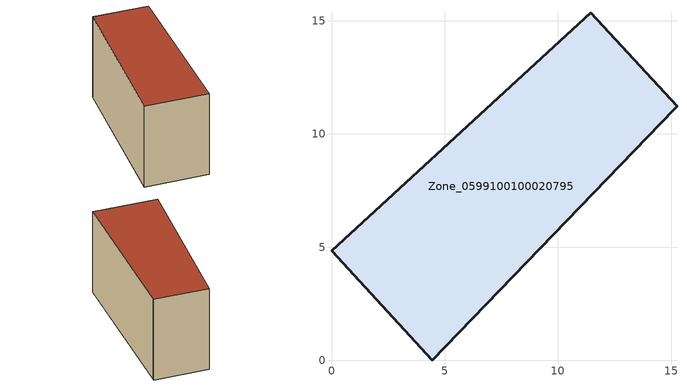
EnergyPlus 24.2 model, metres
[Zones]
Zone_0599100100020795
 floor ground (C_G): 15.12,11.08 4.45,0 0,4.85 11.45,15.36 15.26,11.21 z3.6
 wall outside (C_F): 15.26,11.21 11.45,15.36 0,4.85 4.45,0 15.12,11.08 15.26,11.21 z3.6:13.05
 roof outside (C_R): 4.45,0 15.12,11.08 15.26,11.21 11.45,15.36 0,4.85 z13.05
[BUILDING]
Pand.0599100100020795: North Axis=0; Terrain=City; Loads Convergence Tolerance Value=0.04; Temperature Convergence Tolerance Value=0.4; Solar Distribution=FullExterior; Maximum Number of Warmup Days=25; Minimum Number of Warmup Days=1
[Site:Location]
Rotterdam.The.Hague.AP_ZH_NLD Design_Conditions: Latitude=51.96; Longitude=4.45; Time Zone=1; Elevation=-4.5
[SITE:GROUNDTEMPERATURE:BUILDINGSURFACE]
18, 18, 18, 18, 18, 18, 18, 18, 18, 18, 18, 18
[MATERIAL] Thermal Absorptance=0.9; Solar Absorptance=0.7; Visible Absorptance=0.7
Name | Roughness | Thickness | Conductivity | Density | Specific Heat
G.TI.2015-2018 | MediumSmooth | 0.15 | 0.0428571 | 540 | 1210
F.TI.2015-2018 | Rough | 0.3 | 0.0666667 | 1920 | 840
R.TI.2015-2018 | MediumRough | 0.2 | 0.0333333 | 1500 | 1000
[CONSTRUCTION]
C_G: G.TI.2015-2018
C_F: F.TI.2015-2018
C_R: R.TI.2015-2018
[ZONE]
Zone_0599100100020795: Type=1; Multiplier=1; Ceiling Height=Autocalculate; Volume=Autocalculate; Floor Area=autocalculate; Part of Total Floor Area=Yes
[ZONEINFILTRATION:DESIGNFLOWRATE]
Infil_Zone_0599100100020795: Zone or ZoneList or Space or SpaceList=Zone_0599100100020795; Schedule=AlwaysOn; Design Flow Rate Calculation Method=Flow/Area; Flow Rate per Floor Area=0.0015; Constant Term Coefficient=1; Temperature Term Coefficient=0; Velocity Term Coefficient=0; Velocity Squared Term Coefficient=0
[HVACTEMPLATE:ZONE:IDEALLOADSAIRSYSTEM]
Zone_0599100100020795: Maximum Heating Supply Air Temperature=50; Minimum Cooling Supply Air Temperature=13; Maximum Heating Supply Air Humidity Ratio=0.0156; Minimum Cooling Supply Air Humidity Ratio=0.0077; Heating Limit=NoLimit; Cooling Limit=NoLimit; Dehumidification Control Type=ConstantSensibleHeatRatio; Cooling Sensible Heat Ratio=0.7; Dehumidification Setpoint=60; Humidification Control Type=None; Humidification Setpoint=30; Outdoor Air Method=None; Outdoor Air Flow Rate per Person=0.00944; Outdoor Air Flow Rate per Zone Floor Area=0; Outdoor Air Flow Rate per Zone=0; Demand Controlled Ventilation Type=None; Outdoor Air Economizer Type=NoEconomizer; Heat Recovery Type=None; Sensible Heat Recovery Effectiveness=0.7; Latent Heat Recovery Effectiveness=0.65
[ZONECONTROL:THERMOSTAT]
ThermostatControl_Zone_0599100100020795: Zone or ZoneList=Zone_0599100100020795; Control Type Schedule=DualSetpointControlType; Control 1=Thermostat_Zone_0599100100020795; Temperature Difference Between Cutout And Setpoint=0
[THERMOSTATSETPOINT:DUALSETPOINT]
Thermostat_Zone_0599100100020795: Heating Setpoint Temperature Schedule=HeatingSetpoint_Zone_0599100100020795; Cooling Setpoint Temperature Schedule=CoolingSetpoint_Zone_0599100100020795
[SCHEDULE:COMPACT]
HeatingSetpoint_Zone_0599100100020795: Through: 12/31, For: AllDays, Until: 24:00, 21
CoolingSetpoint_Zone_0599100100020795: Through: 12/31, For: AllDays, Until: 24:00, 24
DualSetpointControlType: Through: 12/31, For: AllDays, Until: 24:00, 4
AlwaysOn: Through: 12/31, For: AllDays, Until: 24:00, 1
